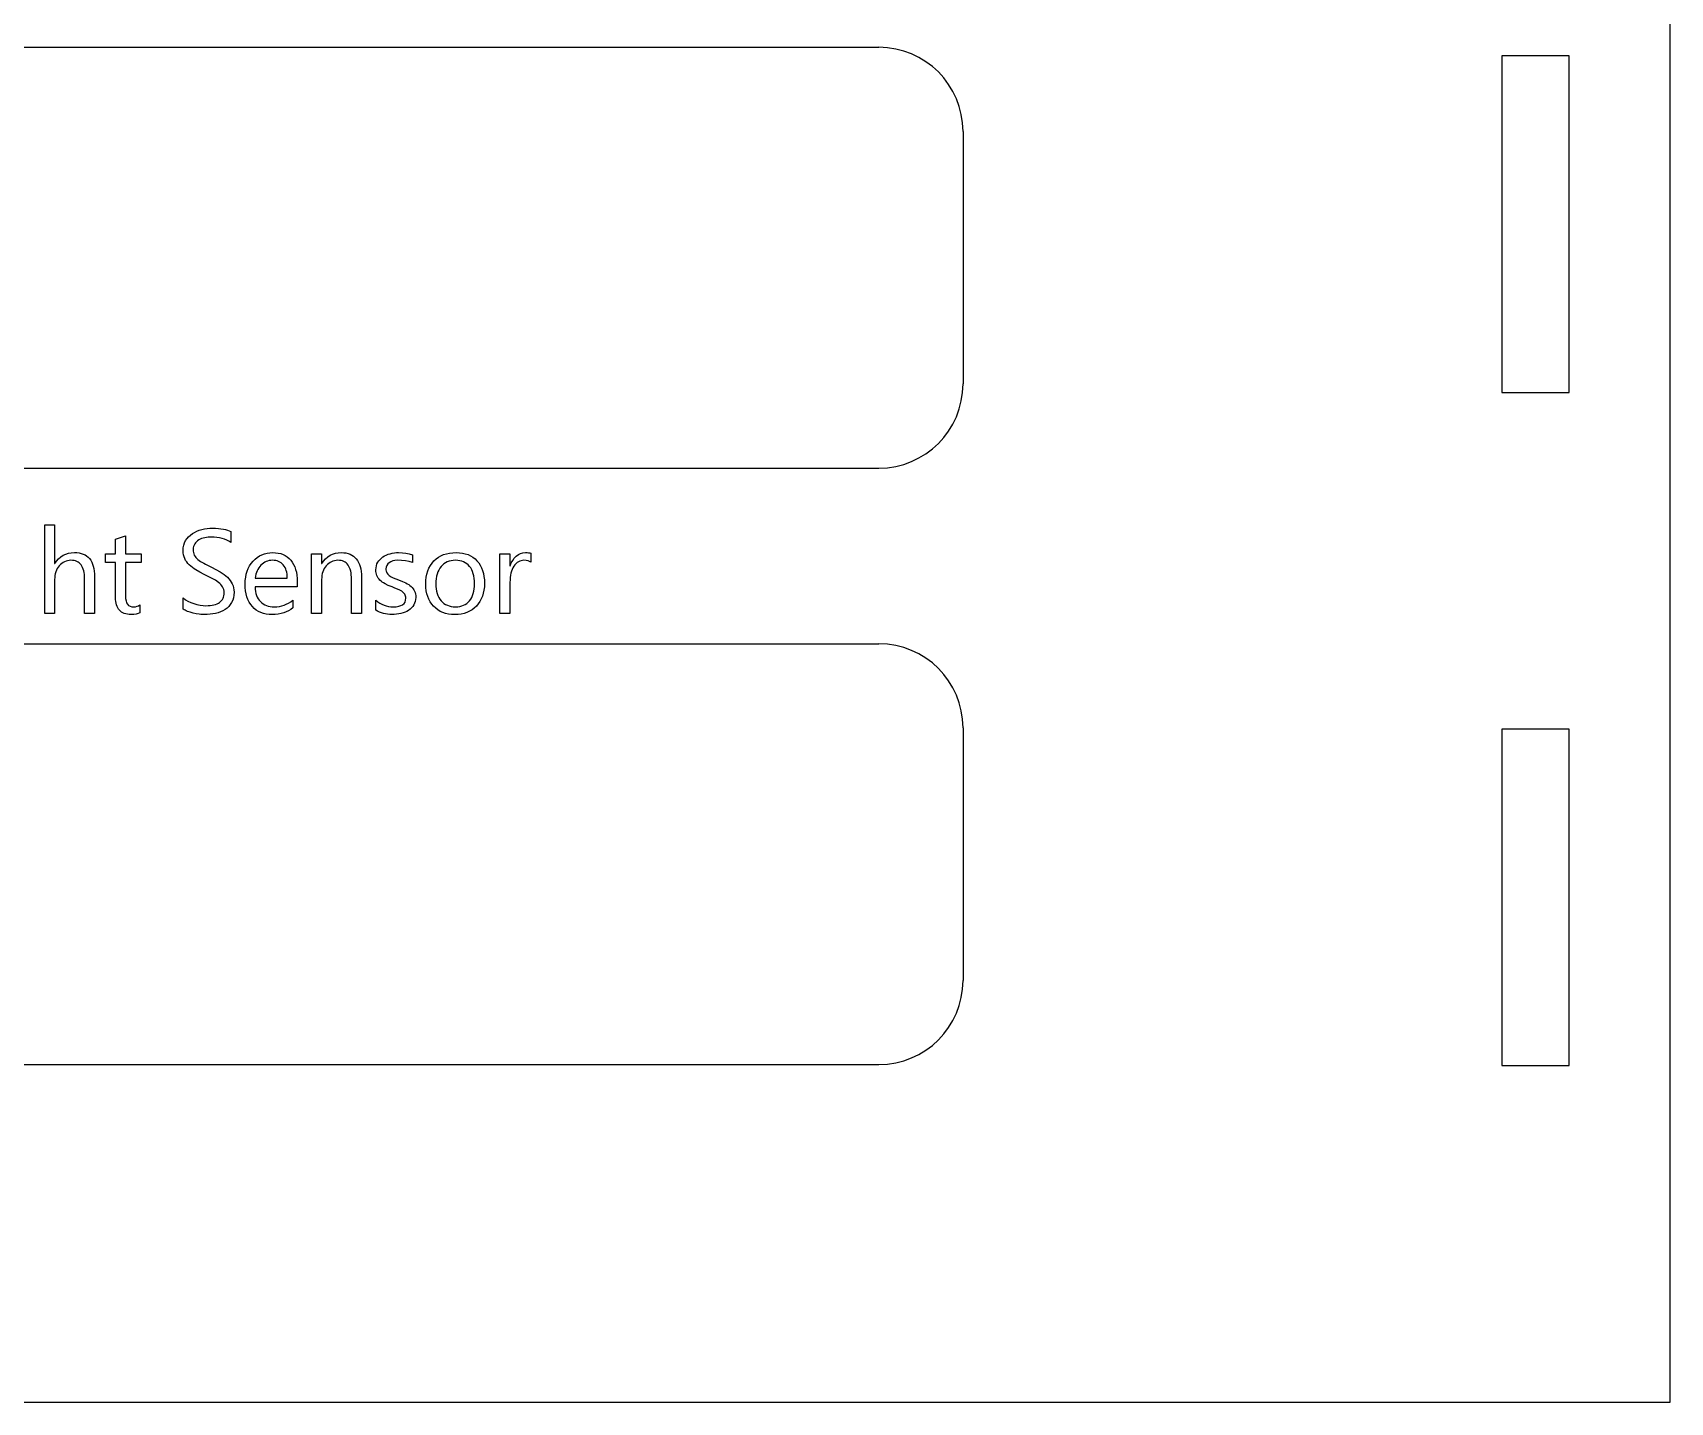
# Model space of a CAD drawing. Header units: millimetres. Extents: x 0 to 330, y 0 to 270.
# Drawn here: x 232.8 to 330, y 0 to 81.4 of the extents above; entities that cross this region are included whole.
import ezdxf

# ---------------------------------------------------------------- set-up
doc = ezdxf.new("R2010")
doc.units = ezdxf.units.MM

msp = doc.modelspace()

# ---------------------------------------------------------------- linework, layer by layer
at = {"color": 7, "linetype": 'Continuous', "lineweight": 25}
for p, q in [((330, 0), (330, 270)), ((320, 80), (320, 60)), ((324, 80), (320, 80)), ((324, 60), (324, 80)), ((320, 60), (324, 60)), ((320, 40), (320, 20)), ((324, 40), (320, 40)), ((324, 20), (324, 40)), ((320, 20), (324, 20)), ((0, 0), (330, 0))]:
    msp.add_line(p, q, dxfattribs=at)
at = {"color": 7, "linetype": 'Continuous'}
for p, q in [((203, 80.5), (283, 80.5)), ((288, 75.5), (288, 60.5)), ((203, 55.5), (283, 55.5)), ((203, 45.064), (283, 45.064)), ((288, 40.064), (288, 25.064)), ((203, 20.064), (283, 20.064))]:
    msp.add_line(p, q, dxfattribs=at)
at = {"color": 7, "linetype": 'Continuous', "flags": 128}
for points in [[(236.421, 46.864), (235.829, 46.864), (235.829, 46.864), (235.829, 48.912), (235.829, 48.912), (235.826, 49.046), (235.817, 49.172), (235.8, 49.289), (235.779, 49.398), (235.75, 49.498), (235.715, 49.588), (235.674, 49.67), (235.626, 49.744), (235.573, 49.809), (235.512, 49.866), (235.447, 49.914), (235.374, 49.953), (235.294, 49.983), (235.209, 50.004), (235.117, 50.018), (235.019, 50.022), (235.019, 50.022), (234.919, 50.017), (234.823, 50.001), (234.731, 49.977), (234.643, 49.942), (234.559, 49.896), (234.479, 49.841), (234.403, 49.775), (234.331, 49.7), (234.265, 49.617), (234.209, 49.528), (234.162, 49.434), (234.123, 49.334), (234.092, 49.228), (234.07, 49.116), (234.057, 48.999), (234.053, 48.877), (234.053, 48.877), (234.053, 46.864), (234.053, 46.864), (233.461, 46.864), (233.461, 46.864), (233.461, 52.127), (233.461, 52.127), (234.053, 52.127), (234.053, 52.127), (234.053, 49.828), (234.053, 49.828), (234.066, 49.828), (234.066, 49.828), (234.173, 49.981), (234.291, 50.114), (234.421, 50.226), (234.56, 50.319), (234.711, 50.39), (234.872, 50.441), (235.044, 50.472), (235.227, 50.482), (235.227, 50.482), (235.372, 50.477), (235.506, 50.46), (235.633, 50.432), (235.749, 50.392), (235.857, 50.342), (235.954, 50.28), (236.043, 50.207), (236.123, 50.123), (236.193, 50.027), (236.253, 49.92), (236.305, 49.802), (236.346, 49.672), (236.379, 49.532), (236.403, 49.379), (236.416, 49.217), (236.421, 49.042), (236.421, 49.042), (236.421, 46.864)], [(241.684, 47.127), (241.684, 47.785), (241.684, 47.785), (241.816, 47.683), (241.97, 47.592), (242.142, 47.514), (242.322, 47.448), (242.507, 47.395), (242.693, 47.356), (242.872, 47.333), (243.037, 47.325), (243.037, 47.325), (243.169, 47.328), (243.292, 47.337), (243.406, 47.352), (243.512, 47.374), (243.61, 47.402), (243.698, 47.437), (243.778, 47.477), (243.849, 47.523), (243.912, 47.575), (243.967, 47.633), (244.014, 47.697), (244.052, 47.764), (244.08, 47.838), (244.102, 47.919), (244.114, 48.003), (244.118, 48.093), (244.118, 48.093), (244.113, 48.19), (244.096, 48.282), (244.068, 48.365), (244.028, 48.443), (243.979, 48.516), (243.921, 48.586), (243.855, 48.652), (243.78, 48.714), (243.608, 48.835), (243.405, 48.95), (243.18, 49.066), (242.938, 49.187), (242.938, 49.187), (242.683, 49.32), (242.445, 49.453), (242.334, 49.523), (242.231, 49.596), (242.134, 49.672), (242.046, 49.752), (241.966, 49.836), (241.896, 49.925), (241.833, 50.021), (241.781, 50.121), (241.739, 50.228), (241.709, 50.345), (241.69, 50.47), (241.684, 50.604), (241.684, 50.604), (241.693, 50.768), (241.722, 50.921), (241.769, 51.063), (241.834, 51.194), (241.916, 51.314), (242.009, 51.423), (242.114, 51.521), (242.231, 51.607), (242.359, 51.683), (242.494, 51.75), (242.638, 51.804), (242.79, 51.85), (242.948, 51.885), (243.107, 51.91), (243.267, 51.925), (243.43, 51.93), (243.43, 51.93), (243.61, 51.927), (243.776, 51.917), (243.93, 51.902), (244.072, 51.88), (244.202, 51.853), (244.318, 51.819), (244.422, 51.779), (244.513, 51.732), (244.513, 51.732), (244.513, 51.075), (244.513, 51.075), (244.397, 51.152), (244.273, 51.218), (244.14, 51.275), (243.999, 51.321), (243.851, 51.357), (243.695, 51.383), (243.53, 51.398), (243.358, 51.403), (243.358, 51.403), (243.162, 51.393), (242.967, 51.363), (242.873, 51.34), (242.783, 51.311), (242.699, 51.275), (242.62, 51.233), (242.547, 51.184), (242.482, 51.13), (242.423, 51.069), (242.372, 51.002), (242.33, 50.926), (242.3, 50.844), (242.282, 50.754), (242.276, 50.655), (242.276, 50.655), (242.28, 50.564), (242.295, 50.478), (242.316, 50.399), (242.348, 50.326), (242.389, 50.258), (242.439, 50.194), (242.496, 50.132), (242.562, 50.073), (242.718, 49.961), (242.905, 49.851), (243.01, 49.797), (243.123, 49.739), (243.244, 49.68), (243.372, 49.617), (243.372, 49.617), (243.636, 49.482), (243.886, 49.339), (244.004, 49.265), (244.114, 49.186), (244.217, 49.104), (244.313, 49.018), (244.399, 48.927), (244.477, 48.831), (244.544, 48.731), (244.603, 48.626), (244.65, 48.515), (244.684, 48.397), (244.703, 48.269), (244.711, 48.135), (244.711, 48.135), (244.701, 47.958), (244.675, 47.795), (244.629, 47.647), (244.566, 47.513), (244.487, 47.391), (244.396, 47.282), (244.292, 47.185), (244.176, 47.099), (244.049, 47.025), (243.912, 46.963), (243.765, 46.91), (243.61, 46.869), (243.447, 46.838), (243.281, 46.816), (243.11, 46.802), (242.934, 46.798), (242.934, 46.798), (242.872, 46.799), (242.802, 46.803), (242.726, 46.811), (242.641, 46.82), (242.465, 46.848), (242.287, 46.885), (242.111, 46.932), (241.943, 46.988), (241.866, 47.02), (241.798, 47.054), (241.737, 47.09), (241.684, 47.127)], [(239.118, 46.905), (239.01, 46.859), (238.888, 46.825), (238.748, 46.805), (238.594, 46.798), (238.594, 46.798), (238.482, 46.802), (238.378, 46.815), (238.281, 46.834), (238.19, 46.862), (238.107, 46.898), (238.032, 46.942), (237.963, 46.995), (237.902, 47.054), (237.848, 47.122), (237.801, 47.198), (237.762, 47.282), (237.729, 47.374), (237.704, 47.475), (237.685, 47.583), (237.675, 47.698), (237.671, 47.822), (237.671, 47.822), (237.671, 49.89), (237.671, 49.89), (237.079, 49.89), (237.079, 49.89), (237.079, 50.417), (237.079, 50.417), (237.671, 50.417), (237.671, 50.417), (237.671, 51.285), (237.671, 51.285), (238.263, 51.469), (238.263, 51.469), (238.263, 50.417), (238.263, 50.417), (239.184, 50.417), (239.184, 50.417), (239.184, 49.89), (239.184, 49.89), (238.263, 49.89), (238.263, 49.89), (238.263, 47.914), (238.263, 47.914), (238.27, 47.749), (238.292, 47.61), (238.329, 47.497), (238.379, 47.409), (238.447, 47.343), (238.534, 47.297), (238.639, 47.268), (238.764, 47.259), (238.764, 47.259), (238.863, 47.266), (238.955, 47.289), (239.04, 47.325), (239.118, 47.376), (239.118, 47.376), (239.118, 46.905)], [(248.46, 48.443), (245.961, 48.443), (245.961, 48.443), (245.969, 48.305), (245.985, 48.176), (246.011, 48.053), (246.046, 47.94), (246.09, 47.834), (246.144, 47.738), (246.205, 47.648), (246.276, 47.567), (246.355, 47.495), (246.442, 47.432), (246.534, 47.379), (246.635, 47.336), (246.742, 47.302), (246.857, 47.278), (246.978, 47.264), (247.107, 47.259), (247.107, 47.259), (247.254, 47.265), (247.398, 47.283), (247.538, 47.314), (247.676, 47.357), (247.811, 47.413), (247.942, 47.481), (248.072, 47.561), (248.197, 47.653), (248.197, 47.653), (248.197, 47.193), (248.197, 47.193), (248.076, 47.1), (247.947, 47.02), (247.807, 46.952), (247.658, 46.897), (247.499, 46.854), (247.332, 46.823), (247.155, 46.804), (246.969, 46.798), (246.969, 46.798), (246.787, 46.805), (246.615, 46.828), (246.454, 46.866), (246.302, 46.918), (246.16, 46.985), (246.028, 47.068), (245.907, 47.165), (245.795, 47.277), (245.695, 47.404), (245.608, 47.541), (245.535, 47.693), (245.475, 47.855), (245.428, 48.03), (245.395, 48.217), (245.375, 48.415), (245.368, 48.627), (245.368, 48.627), (245.376, 48.827), (245.398, 49.019), (245.434, 49.201), (245.486, 49.372), (245.551, 49.535), (245.633, 49.688), (245.727, 49.832), (245.837, 49.965), (245.958, 50.087), (246.086, 50.191), (246.222, 50.281), (246.363, 50.353), (246.513, 50.409), (246.669, 50.451), (246.832, 50.474), (247.003, 50.482), (247.003, 50.482), (247.171, 50.475), (247.331, 50.454), (247.481, 50.418), (247.62, 50.367), (247.749, 50.303), (247.869, 50.224), (247.979, 50.131), (248.079, 50.023), (248.169, 49.903), (248.246, 49.771), (248.311, 49.628), (248.365, 49.474), (248.407, 49.309), (248.437, 49.133), (248.454, 48.946), (248.461, 48.747), (248.461, 48.747), (248.461, 48.443)], [(247.868, 48.969), (247.864, 49.091), (247.853, 49.205), (247.833, 49.312), (247.808, 49.412), (247.775, 49.506), (247.735, 49.592), (247.686, 49.671), (247.632, 49.744), (247.571, 49.809), (247.505, 49.866), (247.433, 49.914), (247.354, 49.953), (247.27, 49.983), (247.181, 50.004), (247.086, 50.018), (246.985, 50.022), (246.985, 50.022), (246.887, 50.018), (246.792, 50.003), (246.702, 49.981), (246.615, 49.949), (246.532, 49.908), (246.452, 49.857), (246.377, 49.799), (246.305, 49.73), (246.238, 49.655), (246.178, 49.574), (246.126, 49.486), (246.08, 49.395), (246.04, 49.296), (246.007, 49.193), (245.98, 49.084), (245.961, 48.969), (245.961, 48.969), (247.868, 48.969)], [(252.276, 46.864), (251.684, 46.864), (251.684, 46.864), (251.684, 48.89), (251.684, 48.89), (251.681, 49.027), (251.672, 49.155), (251.655, 49.275), (251.634, 49.386), (251.605, 49.487), (251.57, 49.58), (251.529, 49.664), (251.482, 49.739), (251.428, 49.805), (251.368, 49.863), (251.302, 49.911), (251.229, 49.951), (251.15, 49.982), (251.064, 50.004), (250.972, 50.018), (250.874, 50.022), (250.874, 50.022), (250.771, 50.017), (250.674, 50.001), (250.58, 49.977), (250.492, 49.942), (250.407, 49.896), (250.327, 49.841), (250.252, 49.775), (250.181, 49.7), (250.118, 49.617), (250.062, 49.529), (250.015, 49.436), (249.977, 49.337), (249.946, 49.233), (249.925, 49.124), (249.912, 49.009), (249.908, 48.89), (249.908, 48.89), (249.908, 46.864), (249.908, 46.864), (249.316, 46.864), (249.316, 46.864), (249.316, 50.417), (249.316, 50.417), (249.908, 50.417), (249.908, 50.417), (249.908, 49.827), (249.908, 49.827), (249.921, 49.827), (249.921, 49.827), (250.027, 49.981), (250.144, 50.113), (250.273, 50.226), (250.412, 50.319), (250.563, 50.39), (250.724, 50.441), (250.898, 50.472), (251.082, 50.482), (251.082, 50.482), (251.223, 50.476), (251.354, 50.459), (251.479, 50.43), (251.594, 50.389), (251.7, 50.335), (251.798, 50.272), (251.888, 50.196), (251.969, 50.107), (252.041, 50.009), (252.104, 49.9), (252.156, 49.779), (252.199, 49.65), (252.233, 49.509), (252.257, 49.359), (252.271, 49.197), (252.276, 49.026), (252.276, 49.026), (252.276, 46.864)], [(253.131, 47.061), (253.132, 47.653), (253.132, 47.653), (253.25, 47.561), (253.37, 47.481), (253.494, 47.413), (253.621, 47.357), (253.75, 47.314), (253.883, 47.283), (254.019, 47.265), (254.157, 47.259), (254.157, 47.259), (254.333, 47.267), (254.485, 47.291), (254.615, 47.331), (254.721, 47.386), (254.802, 47.457), (254.861, 47.544), (254.897, 47.648), (254.908, 47.768), (254.908, 47.768), (254.904, 47.835), (254.891, 47.898), (254.872, 47.955), (254.843, 48.006), (254.767, 48.099), (254.668, 48.18), (254.549, 48.252), (254.41, 48.315), (254.257, 48.377), (254.092, 48.441), (254.092, 48.441), (253.869, 48.534), (253.674, 48.628), (253.588, 48.676), (253.51, 48.729), (253.438, 48.783), (253.374, 48.841), (253.318, 48.902), (253.268, 48.968), (253.227, 49.037), (253.192, 49.111), (253.166, 49.19), (253.147, 49.276), (253.136, 49.367), (253.132, 49.465), (253.132, 49.465), (253.139, 49.585), (253.16, 49.698), (253.195, 49.804), (253.245, 49.903), (253.306, 49.994), (253.377, 50.078), (253.458, 50.154), (253.548, 50.222), (253.647, 50.283), (253.751, 50.335), (253.862, 50.381), (253.981, 50.417), (254.103, 50.445), (254.228, 50.466), (254.354, 50.478), (254.482, 50.482), (254.482, 50.482), (254.705, 50.474), (254.917, 50.45), (255.116, 50.408), (255.303, 50.351), (255.303, 50.351), (255.303, 49.89), (255.303, 49.89), (255.102, 49.948), (254.887, 49.989), (254.658, 50.014), (254.414, 50.022), (254.414, 50.022), (254.265, 50.013), (254.131, 49.985), (254.014, 49.941), (253.913, 49.88), (253.833, 49.807), (253.773, 49.72), (253.736, 49.621), (253.724, 49.513), (253.724, 49.513), (253.727, 49.447), (253.736, 49.387), (253.752, 49.332), (253.774, 49.283), (253.837, 49.195), (253.922, 49.117), (254.031, 49.048), (254.16, 48.987), (254.309, 48.926), (254.477, 48.86), (254.477, 48.86), (254.702, 48.77), (254.903, 48.676), (254.994, 48.628), (255.078, 48.576), (255.155, 48.521), (255.225, 48.462), (255.287, 48.401), (255.342, 48.335), (255.389, 48.264), (255.428, 48.189), (255.46, 48.108), (255.483, 48.02), (255.496, 47.925), (255.5, 47.822), (255.5, 47.822), (255.493, 47.696), (255.471, 47.578), (255.434, 47.469), (255.383, 47.369), (255.32, 47.276), (255.247, 47.193), (255.164, 47.117), (255.071, 47.049), (254.97, 46.989), (254.862, 46.938), (254.744, 46.895), (254.621, 46.86), (254.493, 46.833), (254.36, 46.814), (254.225, 46.802), (254.088, 46.798), (254.088, 46.798), (253.952, 46.802), (253.821, 46.815), (253.695, 46.835), (253.574, 46.864), (253.455, 46.901), (253.343, 46.946), (253.235, 47), (253.132, 47.061)], [(257.815, 46.798), (257.624, 46.806), (257.442, 46.829), (257.27, 46.868), (257.109, 46.922), (256.957, 46.991), (256.815, 47.076), (256.683, 47.176), (256.561, 47.292), (256.451, 47.42), (256.356, 47.559), (256.275, 47.707), (256.209, 47.865), (256.158, 48.034), (256.122, 48.213), (256.099, 48.401), (256.092, 48.599), (256.092, 48.599), (256.099, 48.815), (256.123, 49.018), (256.161, 49.209), (256.214, 49.389), (256.282, 49.555), (256.367, 49.71), (256.465, 49.853), (256.579, 49.984), (256.707, 50.101), (256.845, 50.202), (256.994, 50.288), (257.153, 50.358), (257.324, 50.412), (257.505, 50.452), (257.696, 50.474), (257.898, 50.482), (257.898, 50.482), (258.09, 50.475), (258.272, 50.453), (258.443, 50.415), (258.603, 50.361), (258.751, 50.293), (258.89, 50.21), (259.018, 50.111), (259.134, 49.997), (259.238, 49.871), (259.328, 49.732), (259.405, 49.581), (259.468, 49.419), (259.516, 49.246), (259.551, 49.06), (259.572, 48.862), (259.579, 48.654), (259.579, 48.654), (259.572, 48.448), (259.549, 48.254), (259.511, 48.07), (259.46, 47.896), (259.392, 47.733), (259.31, 47.579), (259.212, 47.437), (259.1, 47.305), (258.976, 47.186), (258.84, 47.083), (258.695, 46.997), (258.54, 46.925), (258.373, 46.869), (258.197, 46.83), (258.011, 46.806), (257.815, 46.798)], [(257.856, 50.022), (257.725, 50.016), (257.599, 49.998), (257.482, 49.969), (257.371, 49.928), (257.267, 49.876), (257.17, 49.812), (257.081, 49.736), (256.999, 49.649), (256.925, 49.551), (256.861, 49.444), (256.808, 49.329), (256.763, 49.205), (256.728, 49.072), (256.704, 48.93), (256.689, 48.779), (256.684, 48.62), (256.684, 48.62), (256.689, 48.466), (256.704, 48.321), (256.729, 48.183), (256.764, 48.054), (256.809, 47.934), (256.863, 47.822), (256.928, 47.718), (257.003, 47.623), (257.086, 47.537), (257.176, 47.463), (257.272, 47.401), (257.376, 47.35), (257.486, 47.31), (257.602, 47.281), (257.726, 47.265), (257.856, 47.259), (257.856, 47.259), (257.989, 47.264), (258.113, 47.281), (258.229, 47.309), (258.338, 47.348), (258.439, 47.399), (258.531, 47.46), (258.617, 47.532), (258.694, 47.616), (258.763, 47.711), (258.822, 47.814), (258.873, 47.927), (258.914, 48.049), (258.946, 48.181), (258.968, 48.323), (258.983, 48.473), (258.987, 48.633), (258.987, 48.633), (258.983, 48.796), (258.968, 48.948), (258.946, 49.091), (258.914, 49.224), (258.873, 49.348), (258.822, 49.462), (258.763, 49.566), (258.694, 49.661), (258.617, 49.745), (258.531, 49.819), (258.439, 49.881), (258.338, 49.931), (258.229, 49.972), (258.113, 49.999), (257.989, 50.017), (257.856, 50.022)], [(262.342, 49.908), (262.262, 49.958), (262.165, 49.993), (262.052, 50.015), (261.923, 50.022), (261.923, 50.022), (261.836, 50.017), (261.753, 50), (261.673, 49.973), (261.597, 49.934), (261.525, 49.884), (261.456, 49.825), (261.391, 49.753), (261.33, 49.67), (261.274, 49.579), (261.226, 49.479), (261.185, 49.371), (261.152, 49.256), (261.125, 49.133), (261.106, 49.001), (261.096, 48.861), (261.092, 48.714), (261.092, 48.714), (261.092, 46.864), (261.092, 46.864), (260.5, 46.864), (260.5, 46.864), (260.5, 50.417), (260.5, 50.417), (261.092, 50.417), (261.092, 50.417), (261.092, 49.685), (261.092, 49.685), (261.105, 49.685), (261.105, 49.685), (261.172, 49.863), (261.255, 50.02), (261.353, 50.156), (261.466, 50.272), (261.592, 50.364), (261.724, 50.43), (261.864, 50.469), (262.011, 50.482), (262.011, 50.482), (262.113, 50.479), (262.202, 50.472), (262.278, 50.458), (262.342, 50.439), (262.342, 50.439), (262.342, 49.908)]]:
    msp.add_lwpolyline(points, dxfattribs=at)
at = {"color": 7, "linetype": 'Continuous'}
for centre, start, end in [((283, 75.5), 0, 90), ((283, 60.5), 270, 0), ((283, 40.064), 0, 90), ((283, 25.064), 270, 0)]:
    msp.add_arc(centre, 5, start, end, dxfattribs=at)

doc.saveas('drawing.dxf')
